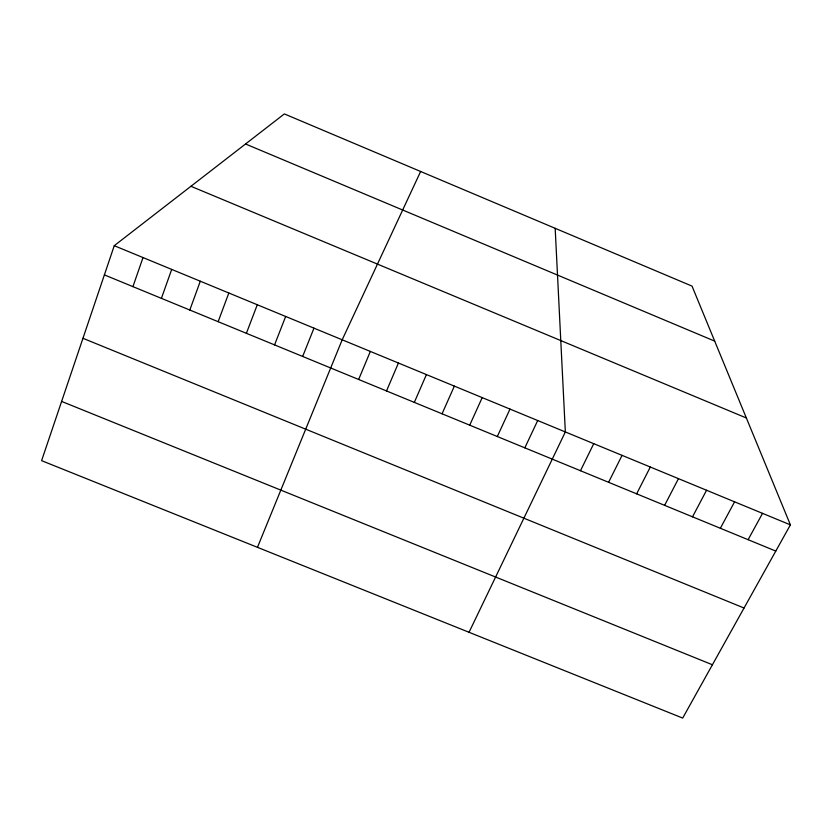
<?xml version="1.0" encoding="UTF-8"?>
<svg xmlns="http://www.w3.org/2000/svg" width="832" height="832" viewBox="0 0 832 832"><rect width="100%" height="100%" fill="white"/><g stroke="black" fill="none" stroke-linecap="round" stroke-linejoin="round"><path stroke-width="1.25" d="M114.254 245.69L41.6 460.658L682.687 718.078L790.4 524.867L692.026 286.114L284.357 113.922L114.254 245.69L790.4 524.867M132.933 286.634L143.01 257.566M161.408 298.355L171.694 269.412M189.81 310.034L200.304 281.216M218.14 321.682L228.831 292.999M246.386 333.31L257.286 304.751M274.56 344.895L285.667 316.462M302.661 356.45L313.966 328.151M257.462 547.331L342.191 339.799L420.628 171.486M358.644 379.486L370.344 351.426M386.516 390.946L398.424 363.022M414.326 402.386L426.421 374.587M442.062 413.795L454.355 386.11M469.716 425.173L482.206 397.613M497.307 436.519L509.995 409.084M524.826 447.845L537.701 420.524M469.04 632.289L565.344 431.943L555.173 228.311M580.476 470.735L593.736 443.664M608.598 482.3L622.066 455.354M636.646 493.834L650.302 467.022M664.622 505.346L678.475 478.65M692.526 516.828L706.566 490.256M720.356 528.268L734.583 501.821M748.114 539.687L762.528 513.354M61.62 401.419L712.41 664.758M82.961 338.302L744.047 608.015M104.385 274.893L775.788 551.075M190.934 186.295L746.366 417.986M245.544 143.988L714.688 341.12"/></g></svg>
